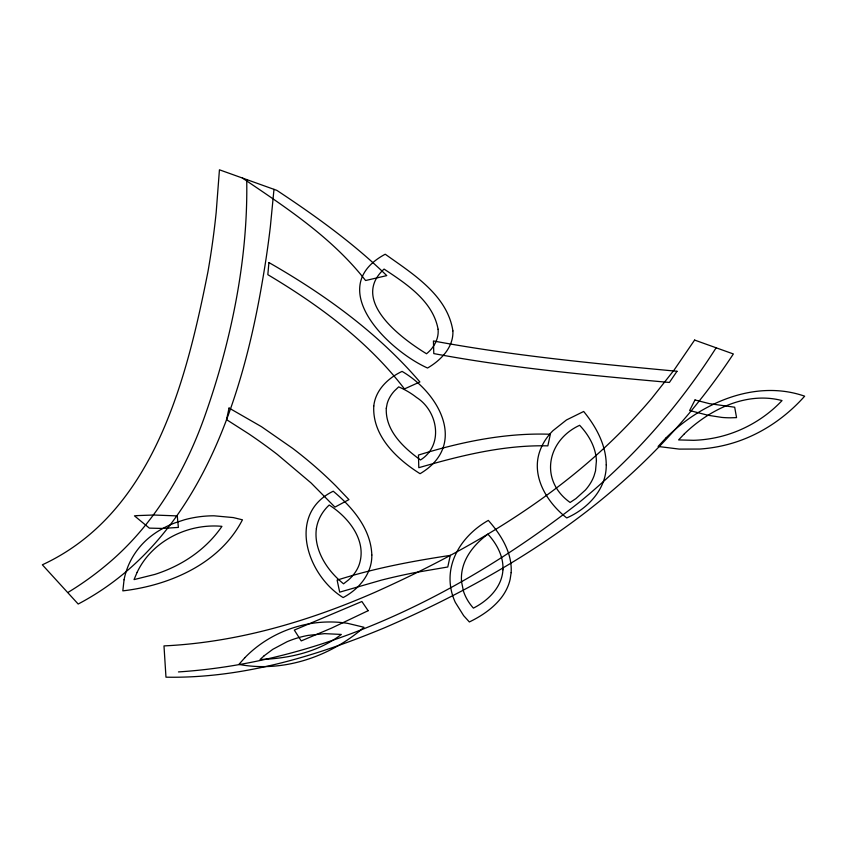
<?xml version="1.0" encoding="UTF-8"?>
<svg xmlns="http://www.w3.org/2000/svg" width="847" height="847" viewBox="0 0 847 847"><rect width="100%" height="100%" fill="white"/><g stroke="black" fill="none" stroke-linecap="round" stroke-linejoin="round"><path stroke-width="1.27" d="M273.983 189.347L270.362 226.615A1683.116 1268.33 -5.5 0 1 262.242 282.083C241.247 405.057 195.901 542.016 78.178 604.038L42.35 564.801C153.466 513.25 186.181 381.182 207.96 271.654A1445.543 1089.306 -5.5 0 0 216.186 212.343L219.437 169.802L276.853 190.374C315.539 215.953 353.443 243.205 386.772 275.614L365.586 280.526C332.479 237.965 286.582 207.896 242.401 178.029M716.139 347.789C693.037 384.093 666.483 418.196 636.7 449.259A724.365 545.86 -5.5 0 1 580.216 501.572C465.225 592.011 326.381 662.312 178.452 671.925M246.71 179.575C247.885 243.237 237.456 306.688 220.199 367.831A1278.472 963.41 -5.5 0 1 205.683 413.558C185.673 471.239 153.561 526.019 106.034 565.256A305.449 230.183 -5.5 0 1 68.385 592.191M438.09 329.261C439 338.853 433.844 347.895 426.528 353.76C401.425 338.451 349.8 300.367 384.062 269.081C406.274 283.787 432.965 301.066 438.09 329.261M373.781 405.999C372.119 435.845 396.788 459.053 420.07 473.706C467.989 445.268 439.392 393.124 402.071 371.399C388.191 377.942 375.454 390.022 373.781 405.999M386.296 408.254C385.184 430.71 403.765 447.862 420.483 459.963C444.029 445.236 437.941 411.017 416.555 397.455A86.426 65.134 -5.5 0 0 398.704 386.867L394.554 390.795A43.409 32.715 -5.5 0 0 387.153 403.67L386.296 408.254M596.426 460.694L595.515 470.911L594.033 475.898A60.92 45.907 -5.5 0 1 585.372 490.064L575.949 498.576L570.105 502.462C539.221 480.556 546.791 440.408 579.644 425.3C588.729 434.924 595.801 447.227 596.426 460.694M452.891 330.881C453.685 347.365 440.821 360.293 427.555 368.022C388.519 350.616 323.258 287.514 385.226 254.216C412.457 273.708 447.332 294.925 452.891 330.881M606.251 464.876C606.568 489.1 587.818 508.729 566.749 517.93C546.844 502.44 530.413 475.675 540.217 450.064A73.445 55.351 -5.5 0 1 552.9 430.721L566.442 419.985L583.678 411.473C596.034 426.56 606.124 444.908 606.251 464.876M371.822 555.007C372.204 573.599 358.895 589.29 343.141 597.569C307.186 575.526 286.318 514.013 333.231 491.218C352.437 507.247 370.912 528.793 371.822 555.007M316.386 528.56C314.301 543.615 320.748 558.501 329.917 570.126A117.002 88.162 -5.5 0 0 343.554 583.827L348.763 579.708A49.327 37.173 -5.5 0 0 358.821 565.68C367.852 541.392 348.773 517.39 329.197 505.045C322.516 511.239 317.731 519.507 316.386 528.56M268.912 262.549L267.832 274.672C318.917 305.164 368.053 341.277 404.453 388.921L419.89 381.955C377.857 332.839 324.74 294.512 268.912 262.549M124.064 579.761L122.826 590.867C169.749 585.404 219.871 563.689 242.443 519.804L233.306 517.581L213.995 515.802A84.658 63.8 -5.5 0 0 184.413 519.793L174.905 522.906A82.879 62.456 -5.5 0 0 149.273 537.559C136.335 548.21 127.188 563.255 124.064 579.761M502.938 569.809C501.964 587.215 488.137 600.639 473.399 608.125A74.271 55.966 -5.5 0 1 463.478 591.227L461.562 581.878A71.921 54.197 -5.5 0 1 464.505 562.408C469.164 550.825 477.994 541.466 487.925 534.139C496.766 543.806 503.626 556.363 502.938 569.809M511.154 572.646L510.159 579.274A70.174 52.885 -5.5 0 1 501.435 597.58C493.081 608.347 481.509 616.065 469.365 621.963L463.669 615.684L455.337 602.408A96.24 72.524 -5.5 0 1 451.197 567.522C455.527 547.12 470.498 530.455 488.327 520.397C501.053 534.732 512.329 552.742 511.154 572.646M229.061 408.042L226.541 419.636L248.573 433.728A636.15 479.381 -5.5 0 1 277.382 454.49L311.071 482.949L334.936 507.109L348.943 499.624L335.899 485.966A533.949 402.367 -5.5 0 0 292.702 448.381L261.437 426.655L229.061 408.042M450.297 555.388L447.777 566.992L414.702 572.646A482.599 363.67 -5.5 0 0 381.521 580.1L339.679 592.159L337.127 580.131C373.961 568.316 412.108 561.169 450.297 555.388M550.359 434.257L547.84 445.861C503.88 444.781 460.726 455.601 418.799 467.692L418.45 455.061C461.054 441.88 505.553 432.616 550.359 434.257M137.14 572.297L134.038 579.602L154.937 574.393A121.248 91.37 -5.5 0 0 185.652 560.418C199.892 551.683 212.512 540.185 221.935 526.347C187.992 523.139 151.962 540.947 137.14 572.297M695.006 399.953L689.617 410.53L707.965 415.252L721.888 417.423A74.409 56.071 -5.5 0 0 730.474 417.804L736.551 417.624L734.688 407.227L709.479 403.67L695.006 399.953M694.604 340.071L674.201 369.895L651.819 398.259A650.824 490.445 -5.5 0 1 587.193 463.214C523.954 517.464 450.498 558.448 374.723 592.402C308.064 621.507 236.969 642.471 163.99 645.901L165.97 677.177C241.702 678.627 315.709 656.404 385.014 627.585C456.406 596.754 525.119 558.861 586.823 511.355A728.229 548.771 -5.5 0 0 647.976 457.962C679.95 426.39 708.643 391.494 733.364 353.961L694.604 340.071M676.997 371.272L669.405 382.452C590.603 375.337 511.63 368.18 433.791 353.591L433.431 340.96C513.938 355.909 595.536 363.617 676.997 371.272M244.91 657.643L238.886 664.408C283.417 672.783 330.298 656.637 364.019 627.278L347.746 623.371A88.628 66.786 -5.5 0 0 322.432 622.206C293.422 624.091 265.164 636.722 244.91 657.643M666.07 437.857L658.087 446.464L679.209 449.101L699.749 449.048A113.816 85.769 -5.5 0 0 729.246 444.061C758.446 436.067 784.618 418.736 804.65 396.184C755.524 379.011 701.2 402.897 666.07 437.857M684.376 433.823L678.585 439.921L693.619 440.313A96.442 72.673 -5.5 0 0 715.408 437.74C740.723 432.521 764.301 419.381 782.035 400.578C746.535 391.219 709.532 409.45 684.376 433.823M264.095 655.832L260.061 659.495C288.605 658.617 318.303 652.169 341.33 634.435L324.613 633.641L308.107 635.398A79.216 59.692 -5.5 0 0 287.154 641.677L272.787 649.331L264.095 655.832M368.138 610.698L331.611 628.082L301.236 640.904L294.301 630.083L361.881 601.508L368.138 610.698M137.32 515.601L134.472 515.855L149.347 528.126L162.306 528.443L178.378 527.416L177.267 515.908L153.783 515.018L137.32 515.601"/></g></svg>
